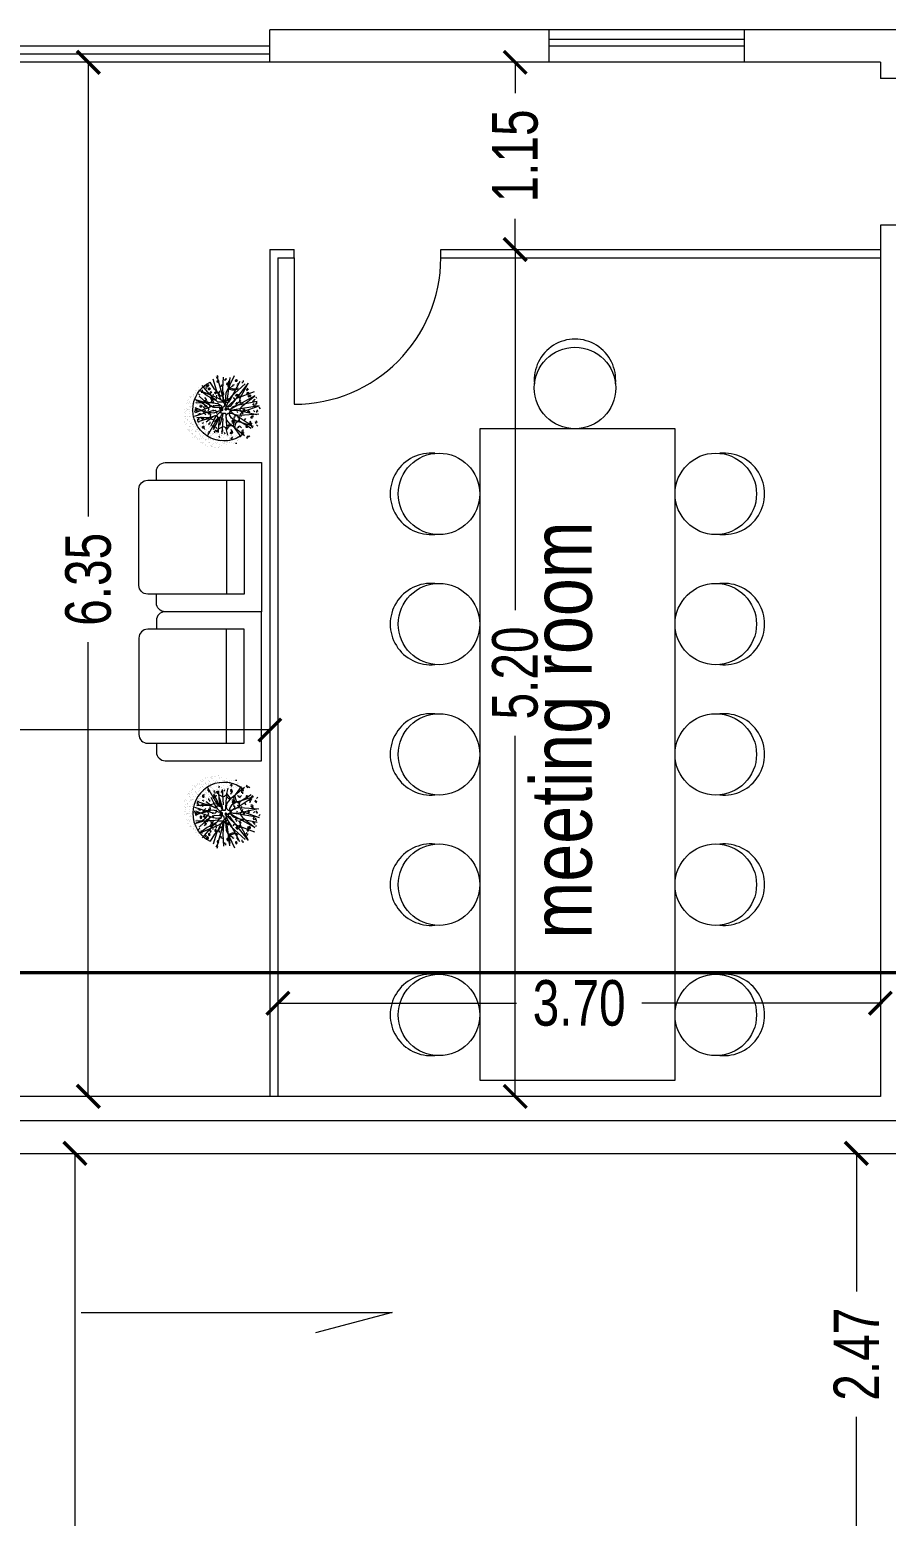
# Model space of a CAD drawing. Header units: millimetres. Extents: x -401 to 2889, y -234 to 146.
# Drawn here: x -61.37 to -56.11, y -25.44 to -16.31 of the extents above; entities that cross this region are included whole.
import ezdxf

# ---------------------------------------------------------------- set-up
doc = ezdxf.new("R2010")
doc.units = ezdxf.units.MM
doc.header["$LTSCALE"] = 3
doc.header["$MEASUREMENT"] = 0
for name, pattern in [('AXES2', [1.125, 0.75, -0.125, 0.125, -0.125]), ('CENTER', [50.8, 31.75, -6.35, 6.35, -6.35]), ('CONTINU', [0])]:
    doc.linetypes.add(name, pattern=pattern)
doc.layers.get('0').update_dxf_attribs({"color": 3, "lineweight": 9})
for name, color, linetype, lineweight in [('DIM-IN', 1, 'Continuous', 0), ('Drw - Arch - brick (0.20)', 7, 'CONTINU', 20), ('Drw - Arch - Furniture (0.05)', 31, 'Continuous', 5), ('Drw - Arch - Window (0.05)', 4, 'CONTINU', 5), ('Drw - Dimension', 1, 'CONTINU', 0), ('HATCH', 253, 'Continuous', 0), ('text', 7, 'Continuous', 0)]:
    doc.layers.add(name, color=color, linetype=linetype, lineweight=lineweight)
doc.layers.add('SCHEMATIC', color=7, linetype='Continuous')
doc.styles.add('drwazah arabic', font='ARIALUNI.TTF', dxfattribs={"width": 0.75})
doc.styles.get("Standard").update_dxf_attribs({"font": 'simplex.shx', "width": 0.8})
doc.dimstyles.new('Arch A-D 1-200m', dxfattribs={"dimscale": 2, "dimtxt": 0.14, "dimasz": 0.07, "dimexe": 0, "dimexo": 0, "dimgap": 0.05, "dimtad": 0, "dimzin": 1, "dimdsep": 46, "dimtxsty": 'drwazah arabic', "dimblk": 'ARCHTICK', "dimcen": 0, "dimse1": 1, "dimse2": 1, "dimclrd": 9, "dimclre": 9, "dimclrt": 6, "dimaunit": 2, "dimazin": 0, "dimtfac": 1, "dimtmove": 0, "dimatfit": 0, "dimldrblk": 'ARCHTICK', "dimfxl": 0.18, "dimtolj": 1, "dimtzin": 0, "dimlwd": 9, "dimlwe": 9, "dimarcsym": 2})

# ---------------------------------------------------------------- blocks, each defined once
blk = doc.blocks.new('_ArchTick')
at = {"color": 0, "linetype": 'ByBlock', "const_width": 0.15}
blk.add_lwpolyline([(-0.5, -0.5), (0.5, 0.5)], dxfattribs=at)
blk = doc.blocks.new('*D242')
at = {"layer": 'Defpoints', "color": 0, "transparency": 16777216}
for p in [(-61.0919, -23.2118), (-59.6024, -23.2118), (-60.1689, -29.6785)]:
    blk.add_point(p, dxfattribs=at)
at = {"layer": 'Drw - Dimension', "color": 9, "linetype": 'ByBlock', "lineweight": 9, "transparency": 16777216}
for p, q in [((-61.0919, -23.2118), (-61.0919, -26.0597)), ((-61.0919, -29.6785), (-61.0919, -26.8306))]:
    blk.add_line(p, q, dxfattribs=at)
at = {"layer": 'Drw - Dimension', "color": 9, "lineweight": 9, "transparency": 16777216, "xscale": 0.14, "yscale": 0.14, "zscale": 0.14}
for p, rotation in [((-61.0919, -23.2118), 90), ((-61.0919, -29.6785), 270)]:
    blk.add_blockref('_ArchTick', p, dxfattribs=dict(at, rotation=rotation))
at = {"layer": 'Drw - Dimension', "color": 6, "transparency": 16777216, "insert": (-61.0919, -26.4452), "char_height": 0.28, "attachment_point": 5, "rotation": 90, "style": 'drwazah arabic'}
blk.add_mtext('\\A1;6.47', dxfattribs=at)
blk = doc.blocks.new('*D230')
at = {"layer": 'Defpoints', "color": 0, "transparency": 16777216}
for p in [(-58.3879, -17.6618), (-57.645, -17.6618), (-57.645, -22.8618)]:
    blk.add_point(p, dxfattribs=at)
at = {"layer": 'Drw - Dimension', "color": 9, "linetype": 'ByBlock', "lineweight": 9, "transparency": 16777216}
for p, q in [((-58.3879, -17.6618), (-58.3879, -19.8763)), ((-58.3879, -22.8618), (-58.3879, -20.6473))]:
    blk.add_line(p, q, dxfattribs=at)
at = {"layer": 'Drw - Dimension', "color": 9, "lineweight": 9, "transparency": 16777216, "xscale": 0.14, "yscale": 0.14, "zscale": 0.14}
for p, rotation in [((-58.3879, -17.6618), 90), ((-58.3879, -22.8618), 270)]:
    blk.add_blockref('_ArchTick', p, dxfattribs=dict(at, rotation=rotation))
at = {"layer": 'Drw - Dimension', "color": 6, "transparency": 16777216, "insert": (-58.3879, -20.2618), "char_height": 0.28, "attachment_point": 5, "rotation": 90, "style": 'drwazah arabic'}
blk.add_mtext('\\A1;5.20', dxfattribs=at)
blk = doc.blocks.new('SOFA1')
at = {"color": 0, "linetype": 'ByBlock'}
for p, q in [((-253.9633, 58.662), (-253.9633, 58.112)), ((-253.3633, 58.712), (-253.9133, 58.712)), ((-253.3133, 58.112), (-253.3133, 58.662)), ((-253.9633, 58.612), (-254.0133, 58.612)), ((-253.2633, 58.612), (-253.3133, 58.612)), ((-254.0633, 58.562), (-254.0633, 58.012)), ((-253.2133, 58.012), (-253.2133, 58.562)), ((-253.9633, 58.212), (-253.3133, 58.212)), ((-253.9633, 58.112), (-253.3133, 58.112)), ((-254.0633, 58.012), (-253.2133, 58.012))]:
    blk.add_line(p, q, dxfattribs=at)
for centre, start, end in [((-253.9133, 58.662), 90, 180), ((-253.3633, 58.662), 360, 90), ((-254.0133, 58.562), 90, 180), ((-253.2633, 58.562), 0, 90)]:
    blk.add_arc(centre, 0.05, start, end, dxfattribs=at)
blk = doc.blocks.new('A$C13B16592')
at = {"layer": 'SCHEMATIC', "color": 251, "lineweight": 0}
for p, q in [((0.447, 3.409), (0.447, 3.409)), ((0.521, 3.419), (0.521, 3.419)), ((0.545, 3.352), (0.545, 3.352)), ((0.604, 3.372), (0.604, 3.372)), ((0.606, 3.314), (0.606, 3.314)), ((0.638, 3.434), (0.638, 3.434)), ((0.708, 3.534), (0.708, 3.534)), ((0.721, 3.472), (0.721, 3.472)), ((0.797, 3.52), (0.797, 3.52)), ((0.833, 3.459), (0.833, 3.459)), ((0.864, 3.342), (0.864, 3.342)), ((0.876, 3.712), (0.876, 3.712)), ((0.891, 3.318), (0.891, 3.318)), ((0.907, 3.469), (0.907, 3.469)), ((0.936, 3.673), (0.936, 3.673)), ((0.982, 3.662), (0.982, 3.662)), ((0.991, 3.386), (0.991, 3.386)), ((0.992, 3.353), (0.992, 3.353)), ((1.001, 3.737), (1.001, 3.737)), ((1.024, 3.485), (1.024, 3.485)), ((1.028, 3.712), (1.028, 3.712)), ((1.052, 3.315), (1.052, 3.315)), ((1.152, 3.598), (1.152, 3.598)), ((1.154, 3.535), (1.154, 3.535)), ((1.155, 3.794), (1.155, 3.794)), ((1.161, 3.874), (1.161, 3.874)), ((1.164, 3.518), (1.164, 3.518)), ((1.218, 3.51), (1.218, 3.51)), ((1.277, 3.889), (1.277, 3.889)), ((1.293, 3.52), (1.293, 3.52)), ((1.295, 3.468), (1.295, 3.468)), ((1.321, 3.443), (1.321, 3.443)), ((1.322, 3.713), (1.322, 3.713)), ((1.357, 3.667), (1.357, 3.667)), ((1.382, 3.674), (1.382, 3.674)), ((1.409, 3.535), (1.409, 3.535)), ((1.432, 3.862), (1.432, 3.862)), ((1.458, 3.838), (1.458, 3.838)), ((1.472, 3.915), (1.472, 3.915)), ((1.484, 3.894), (1.484, 3.894)), ((1.542, 3.808), (1.542, 3.808)), ((1.546, 3.925), (1.546, 3.925)), ((1.551, 3.532), (1.551, 3.532)), ((1.583, 3.724), (1.583, 3.724)), ((1.6, 3.536), (1.6, 3.536)), ((1.604, 3.561), (1.604, 3.561)), ((1.663, 3.94), (1.663, 3.94)), ((1.679, 3.571), (1.679, 3.571)), ((1.714, 3.941), (1.714, 3.941)), ((1.723, 3.665), (1.723, 3.665)), ((1.726, 3.593), (1.726, 3.593)), ((1.752, 3.569), (1.752, 3.569)), ((1.768, 3.714), (1.768, 3.714)), ((1.795, 3.586), (1.795, 3.586)), ((1.829, 3.675), (1.829, 3.675)), ((1.858, 3.965), (1.858, 3.965)), ((1.889, 3.964), (1.889, 3.964)), ((1.917, 3.813), (1.917, 3.813)), ((1.931, 3.895), (1.931, 3.895)), ((1.99, 3.612), (1.99, 3.612)), ((2.014, 3.85), (2.014, 3.85)), ((2.064, 3.622), (2.064, 3.622)), ((2.11, 3.679), (2.11, 3.679)), ((2.156, 3.719), (2.156, 3.719)), ((2.181, 3.637), (2.181, 3.637)), ((2.183, 3.695), (2.183, 3.695)), ((2.215, 3.714), (2.215, 3.714)), ((2.275, 3.676), (2.275, 3.676)), ((2.283, 3.811), (2.283, 3.811)), ((2.375, 3.663), (2.375, 3.663)), ((2.45, 3.672), (2.45, 3.672)), ((2.486, 3.684), (2.486, 3.684)), ((2.567, 3.688), (2.567, 3.688)), ((2.661, 3.715), (2.661, 3.715)), ((2.679, 3.549), (2.679, 3.549)), ((2.721, 3.677), (2.721, 3.677)), ((2.881, 3.576), (2.881, 3.576)), ((2.907, 3.552), (2.907, 3.552)), ((2.939, 3.538), (2.939, 3.538)), ((3.032, 3.437), (3.032, 3.437)), ((3.084, 3.385), (3.084, 3.385)), ((0.014, 2.61), (0.014, 2.61)), ((0.017, 2.557), (0.017, 2.557)), ((0.062, 2.673), (0.062, 2.673)), ((0.131, 2.625), (0.131, 2.625)), ((0.154, 2.952), (0.154, 2.952)), ((0.162, 2.456), (0.162, 2.456)), ((0.193, 3.004), (0.193, 3.004)), ((0.215, 2.993), (0.215, 2.993)), ((0.246, 3.097), (0.246, 3.097)), ((0.255, 2.821), (0.255, 2.821)), ((0.264, 2.545), (0.264, 2.545)), ((0.268, 3.014), (0.268, 3.014)), ((0.275, 2.954), (0.275, 2.954)), ((0.296, 2.821), (0.296, 2.821)), ((0.323, 2.797), (0.323, 2.797)), ((0.325, 2.651), (0.325, 2.651)), ((0.331, 2.634), (0.331, 2.634)), ((0.377, 3.174), (0.377, 3.174)), ((0.384, 3.029), (0.384, 3.029)), ((0.391, 2.595), (0.391, 2.595)), ((0.4, 2.661), (0.4, 2.661)), ((0.431, 3.239), (0.431, 3.239)), ((0.433, 3.216), (0.433, 3.216)), ((0.44, 2.963), (0.44, 2.963)), ((0.447, 2.683), (0.447, 2.683)), ((0.449, 2.687), (0.449, 2.687)), ((0.46, 3.192), (0.46, 3.192)), ((0.493, 2.816), (0.493, 2.816)), ((0.516, 2.676), (0.516, 2.676)), ((0.579, 3.055), (0.579, 3.055)), ((0.584, 3.078), (0.584, 3.078)), ((0.613, 3.096), (0.613, 3.096)), ((0.622, 2.82), (0.622, 2.82)), ((0.654, 3.065), (0.654, 3.065)), ((0.661, 2.993), (0.661, 2.993)), ((0.721, 2.955), (0.721, 2.955)), ((0.727, 2.947), (0.727, 2.947)), ((0.753, 2.923), (0.753, 2.923)), ((0.77, 3.08), (0.77, 3.08)), ((0.806, 3.244), (0.806, 3.244)), ((0.815, 2.968), (0.815, 2.968)), ((0.823, 3.175), (0.823, 3.175)), ((1.015, 3.203), (1.015, 3.203)), ((0, 2.274), (0, 2.274)), ((0.009, 1.867), (0.009, 1.867)), ((0.022, 2.031), (0.022, 2.031)), ((0.049, 2.007), (0.049, 2.007)), ((0.06, 2.236), (0.06, 2.236)), ((0.071, 2.397), (0.071, 2.397)), ((0.072, 2.246), (0.072, 2.246)), ((0.08, 2.121), (0.08, 2.121)), ((0.089, 1.845), (0.089, 1.845)), ((0.116, 1.915), (0.116, 1.915)), ((0.146, 2.256), (0.146, 2.256)), ((0.159, 2.426), (0.159, 2.426)), ((0.173, 1.893), (0.173, 1.893)), ((0.176, 1.877), (0.176, 1.877)), ((0.186, 2.402), (0.186, 2.402)), ((0.204, 1.893), (0.204, 1.893)), ((0.263, 2.271), (0.263, 2.271)), ((0.273, 2.269), (0.273, 2.269)), ((0.278, 2.097), (0.278, 2.097)), ((0.278, 1.902), (0.278, 1.902)), ((0.282, 1.993), (0.282, 1.993)), ((0.291, 1.717), (0.291, 1.717)), ((0.31, 2.288), (0.31, 2.288)), ((0.316, 1.762), (0.316, 1.762)), ((0.342, 1.738), (0.342, 1.738)), ((0.394, 1.738), (0.394, 1.738)), ((0.395, 1.918), (0.395, 1.918)), ((0.446, 2.275), (0.446, 2.275)), ((0.453, 2.157), (0.453, 2.157)), ((0.457, 2.297), (0.457, 2.297)), ((0.458, 2.411), (0.458, 2.411)), ((0.467, 2.135), (0.467, 2.135)), ((0.098, 1.569), (0.098, 1.569)), ((0.141, 1.513), (0.141, 1.513)), ((0.179, 1.367), (0.179, 1.367)), ((0.205, 1.343), (0.205, 1.343)), ((0.231, 1.557), (0.231, 1.557)), ((0.273, 1.16), (0.273, 1.16)), ((0.292, 1.518), (0.292, 1.518)), ((0.3, 1.441), (0.3, 1.441)), ((0.309, 1.165), (0.309, 1.165)), ((0.33, 1.229), (0.33, 1.229)), ((0.336, 1.539), (0.336, 1.539)), ((0.347, 1.198), (0.347, 1.198)), ((0.408, 1.159), (0.408, 1.159)), ((0.411, 1.549), (0.411, 1.549)), ((0.467, 1.624), (0.467, 1.624)), ((0.468, 1.185), (0.468, 1.185)), ((0.473, 1.098), (0.473, 1.098)), ((0.494, 1.306), (0.494, 1.306)), ((0.499, 1.074), (0.499, 1.074)), ((0.503, 1.03), (0.503, 1.03)), ((0.509, 1.379), (0.509, 1.379)), ((0.543, 1.195), (0.543, 1.195)), ((0.6, 0.832), (0.6, 0.832)), ((0.624, 0.96), (0.624, 0.96)), ((0.625, 1.021), (0.625, 1.021)), ((0.675, 0.842), (0.675, 0.842)), ((0.685, 0.887), (0.685, 0.887)), ((0.766, 0.829), (0.766, 0.829)), ((0.791, 0.857), (0.791, 0.857)), ((0.741, 0.662), (0.741, 0.662)), ((0.793, 0.805), (0.793, 0.805)), ((0.887, 0.759), (0.887, 0.759)), ((0.917, 0.691), (0.917, 0.691)), ((1.06, 0.56), (1.06, 0.56)), ((1.086, 0.536), (1.086, 0.536)), ((1.118, 0.529), (1.118, 0.529))]:
    blk.add_line(p, q, dxfattribs=at)
at = {"layer": 'SCHEMATIC', "color": 76, "lineweight": 0}
for p, q in [((1.257, 3.329), (1.754, 2.461)), ((1.366, 3.39), (1.366, 3.39)), ((1.438, 3.354), (1.438, 3.354)), ((1.446, 3.329), (1.446, 3.329)), ((1.498, 3.315), (1.498, 3.315)), ((1.732, 3.389), (1.732, 3.389)), ((1.877, 3.455), (1.877, 3.455)), ((1.878, 3.329), (1.919, 3.412)), ((1.884, 3.355), (1.884, 3.355)), ((1.926, 3.537), (1.926, 3.537)), ((1.935, 3.261), (1.935, 3.261)), ((1.944, 3.316), (1.944, 3.316)), ((2.019, 3.324), (2.019, 3.324)), ((2.046, 3.536), (2.046, 3.536)), ((2.046, 3.3), (2.046, 3.3)), ((2.119, 3.403), (2.119, 3.403)), ((2.196, 3.268), (2.196, 3.268)), ((2.292, 3.535), (2.292, 3.535)), ((2.307, 3.581), (2.307, 3.581)), ((2.313, 3.283), (2.313, 3.283)), ((2.33, 3.356), (2.33, 3.356)), ((2.391, 3.317), (2.391, 3.317)), ((2.45, 3.45), (2.45, 3.45)), ((2.477, 3.426), (2.477, 3.426)), ((2.493, 3.537), (2.493, 3.537)), ((2.495, 3.407), (2.495, 3.407)), ((2.508, 3.309), (2.508, 3.309)), ((2.582, 3.319), (2.582, 3.319)), ((2.601, 3.312), (2.601, 3.312)), ((2.699, 3.334), (2.699, 3.334)), ((2.777, 3.356), (2.777, 3.356)), ((2.837, 3.318), (2.837, 3.318)), ((2.861, 3.406), (2.861, 3.406)), ((2.893, 3.36), (2.893, 3.36)), ((2.968, 3.37), (2.968, 3.37)), ((3.063, 3.278), (3.063, 3.278)), ((3.49, 3.37), (3.573, 3.329)), ((0.59, 2.552), (0.59, 2.552)), ((0.608, 2.457), (0.608, 2.457)), ((0.616, 2.528), (0.616, 2.528)), ((0.631, 2.543), (0.631, 2.543)), ((0.711, 2.701), (0.711, 2.701)), ((0.72, 2.502), (0.761, 2.585)), ((0.761, 2.543), (1.092, 2.419)), ((0.777, 2.635), (0.777, 2.635)), ((0.786, 2.711), (0.786, 2.711)), ((0.824, 2.692), (0.824, 2.692)), ((0.837, 2.596), (0.837, 2.596)), ((0.878, 2.808), (0.878, 2.808)), ((0.902, 2.727), (0.902, 2.727)), ((0.939, 2.816), (0.939, 2.816)), ((0.965, 3.106), (0.965, 3.106)), ((0.968, 2.626), (1.051, 2.585)), ((1, 3.11), (1, 3.11)), ((1.009, 2.833), (1.009, 2.833)), ((1.018, 2.557), (1.018, 2.557)), ((1.021, 2.678), (1.021, 2.678)), ((1.039, 3.116), (1.039, 3.116)), ((1.047, 2.654), (1.047, 2.654)), ((1.051, 2.874), (1.092, 2.957)), ((1.055, 2.458), (1.055, 2.458)), ((1.097, 2.752), (1.097, 2.752)), ((1.107, 2.994), (1.107, 2.994)), ((1.156, 3.131), (1.156, 3.131)), ((1.158, 3.073), (1.158, 3.073)), ((1.168, 2.956), (1.168, 2.956)), ((1.171, 2.762), (1.171, 2.762)), ((1.172, 2.539), (1.172, 2.539)), ((1.173, 3.242), (1.173, 3.242)), ((1.182, 2.966), (1.182, 2.966)), ((1.184, 3.048), (1.184, 3.048)), ((1.191, 2.69), (1.191, 2.69)), ((1.223, 2.635), (1.223, 2.635)), ((1.288, 2.777), (1.288, 2.777)), ((1.309, 2.934), (1.309, 2.934)), ((1.35, 3.157), (1.35, 3.157)), ((1.375, 3.114), (1.375, 3.114)), ((1.384, 2.838), (1.384, 2.838)), ((1.385, 2.817), (1.385, 2.817)), ((1.425, 3.166), (1.425, 3.166)), ((1.541, 3.182), (1.541, 3.182)), ((1.554, 2.995), (1.554, 2.995)), ((1.56, 3.256), (1.56, 3.256)), ((1.569, 2.98), (1.569, 2.98)), ((1.588, 2.419), (1.63, 2.543)), ((1.589, 3.198), (1.589, 3.198)), ((1.615, 3.174), (1.615, 3.174)), ((1.712, 2.833), (1.754, 2.915)), ((1.716, 3.177), (1.716, 3.177)), ((1.736, 3.207), (1.736, 3.207)), ((1.741, 3.113), (1.741, 3.113)), ((1.754, 2.461), (1.878, 2.295)), ((1.811, 3.217), (1.811, 3.217)), ((1.927, 3.233), (1.927, 3.233)), ((2.071, 3.213), (2.084, 2.998)), ((2.084, 2.998), (2.126, 2.378)), ((2.122, 3.258), (2.122, 3.258)), ((2.167, 3.122), (2.208, 3.205)), ((2.539, 2.957), (2.581, 3.039)), ((2.746, 2.874), (2.829, 2.585)), ((2.829, 2.585), (2.911, 2.543)), ((2.911, 2.543), (3.035, 2.543)), ((3.035, 2.543), (2.994, 2.419)), ((3.656, 2.915), (3.035, 2.543)), ((3.035, 2.791), (3.118, 2.874)), ((3.16, 3.122), (3.242, 3.205)), ((3.284, 2.461), (3.366, 2.378)), ((3.573, 2.502), (3.614, 2.585)), ((3.697, 2.626), (3.614, 2.709)), ((3.656, 2.791), (3.738, 2.874)), ((3.945, 2.709), (4.028, 2.791)), ((0.476, 1.859), (0.476, 1.859)), ((0.479, 2.133), (0.479, 2.133)), ((0.507, 2.237), (0.507, 2.237)), ((0.532, 2.307), (0.532, 2.307)), ((0.562, 1.916), (0.562, 1.916)), ((1.181, 2.032), (0.581, 1.78)), ((0.59, 1.943), (0.59, 1.943)), ((0.596, 2.047), (1.464, 1.716)), ((0.604, 2.019), (0.604, 2.019)), ((0.628, 1.935), (0.975, 1.948)), ((0.64, 2.267), (0.64, 2.267)), ((0.649, 2.322), (0.649, 2.322)), ((0.649, 1.991), (0.649, 1.991)), ((0.658, 1.715), (0.658, 1.715)), ((0.664, 1.953), (0.664, 1.953)), ((1.34, 2.336), (0.679, 2.336)), ((0.724, 2.098), (0.724, 2.098)), ((0.747, 1.888), (0.747, 1.888)), ((0.773, 1.864), (0.773, 1.864)), ((0.781, 1.969), (0.781, 1.969)), ((0.833, 2.416), (0.833, 2.416)), ((0.84, 1.739), (0.84, 1.739)), ((0.842, 2.139), (0.842, 2.139)), ((0.843, 2.348), (0.843, 2.348)), ((0.851, 1.863), (0.851, 1.863)), ((0.884, 2.283), (0.884, 2.283)), ((0.892, 2.276), (0.892, 2.276)), ((0.898, 1.75), (0.898, 1.75)), ((0.91, 2.259), (0.91, 2.259)), ((0.918, 2.358), (0.918, 2.358)), ((0.953, 2.237), (0.953, 2.237)), ((0.971, 1.519), (1.176, 1.657)), ((0.975, 1.948), (1.215, 2.005)), ((1.009, 1.716), (1.092, 1.799)), ((1.027, 2.281), (1.027, 2.281)), ((1.034, 2.373), (1.034, 2.373)), ((1.156, 1.936), (1.05, 1.98)), ((1.092, 2.419), (1.34, 2.378)), ((1.092, 2.088), (1.175, 2.171)), ((1.257, 2.336), (1.175, 2.419)), ((1.176, 1.657), (1.325, 1.854)), ((1.602, 2.076), (1.181, 2.032)), ((1.215, 2.005), (1.424, 2.137)), ((1.34, 2.378), (1.588, 2.419)), ((1.754, 2.212), (1.34, 2.336)), ((1.34, 1.551), (1.382, 1.716)), ((1.424, 2.137), (1.415, 2.265)), ((1.464, 1.716), (1.754, 1.634)), ((1.485, 1.953), (1.685, 1.919)), ((1.508, 2.301), (1.683, 2.198)), ((1.547, 1.882), (1.588, 1.964)), ((1.868, 1.967), (1.602, 2.076)), ((1.685, 1.919), (1.774, 2.002)), ((1.774, 2.002), (1.748, 2.089)), ((1.96, 2.006), (1.754, 2.212)), ((1.754, 1.634), (2.002, 1.675)), ((1.796, 2.245), (1.802, 2.336)), ((2.012, 1.94), (1.868, 1.967)), ((1.878, 2.295), (2.002, 2.295)), ((2.084, 1.923), (1.96, 2.006)), ((2.002, 2.295), (2.043, 2.378)), ((2.002, 1.675), (2.084, 1.799)), ((2.084, 1.799), (2.084, 1.923)), ((2.333, 1.716), (2.25, 1.634)), ((2.25, 1.634), (2.25, 1.427)), ((2.498, 1.716), (2.333, 1.716)), ((2.622, 1.551), (2.498, 1.716)), ((2.581, 2.047), (2.539, 1.964)), ((2.539, 1.964), (2.539, 1.84)), ((2.539, 1.84), (2.663, 1.716)), ((2.746, 2.171), (2.581, 2.047)), ((2.663, 1.716), (2.87, 1.634)), ((3.035, 2.212), (2.746, 2.171)), ((2.87, 1.964), (2.911, 2.047)), ((2.87, 1.634), (3.986, 1.427)), ((2.994, 2.295), (2.911, 2.336)), ((2.994, 2.419), (2.994, 2.295)), ((2.994, 2.295), (3.035, 2.254)), ((4.069, 2.13), (3.035, 2.212)), ((3.16, 2.047), (3.201, 2.13)), ((3.738, 1.634), (3.821, 1.551)), ((3.78, 1.923), (3.862, 2.006)), ((3.862, 1.634), (3.78, 1.675)), ((3.897, 1.54), (3.903, 1.631)), ((4.069, 1.758), (4.152, 1.84)), ((0.485, 1.582), (0.485, 1.582)), ((0.527, 1.564), (0.527, 1.564)), ((1.051, 1.468), (0.596, 1.344)), ((0.61, 1.493), (0.61, 1.493)), ((0.616, 1.487), (1.529, 1.517)), ((0.636, 1.469), (0.636, 1.469)), ((0.637, 1.344), (0.679, 1.427)), ((0.659, 1.211), (0.659, 1.211)), ((0.667, 1.439), (0.667, 1.439)), ((0.676, 1.163), (0.676, 1.163)), ((0.678, 1.557), (0.678, 1.557)), ((0.722, 1.59), (0.722, 1.59)), ((0.738, 1.519), (0.738, 1.519)), ((0.761, 1.355), (0.761, 1.355)), ((0.761, 1.013), (0.844, 1.096)), ((0.793, 1.199), (0.793, 1.199)), ((0.796, 1.6), (0.796, 1.6)), ((1.274, 1.585), (0.802, 1.139)), ((0.854, 1.236), (0.854, 1.236)), ((0.854, 1.16), (0.854, 1.16)), ((0.86, 1.587), (0.86, 1.587)), ((0.869, 1.311), (0.869, 1.311)), ((0.878, 1.035), (0.878, 1.035)), ((1.248, 1.135), (0.883, 0.85)), ((0.903, 1.224), (0.903, 1.224)), ((0.909, 0.84), (0.909, 0.84)), ((0.928, 1.246), (0.928, 1.246)), ((0.93, 1.2), (0.93, 1.2)), ((0.938, 0.876), (1.781, 1.226)), ((1.382, 1.055), (0.968, 0.559)), ((0.986, 0.883), (0.986, 0.883)), ((1.588, 1.51), (1.051, 1.468)), ((1.092, 1.22), (1.175, 1.303)), ((1.719, 1.377), (1.248, 1.135)), ((1.257, 1.551), (1.34, 1.51)), ((1.836, 1.468), (1.382, 1.055)), ((1.479, 1.32), (1.454, 1.485)), ((1.506, 1.22), (1.588, 1.51)), ((1.547, 1.013), (1.588, 1.096)), ((1.755, 0.822), (1.569, 0.215)), ((1.754, 1.083), (1.719, 1.377)), ((1.795, 0.104), (2.084, 1.137)), ((2.002, 1.468), (1.836, 1.468)), ((2.084, 1.468), (2.002, 1.468)), ((2.126, 1.385), (2.084, 1.468)), ((2.084, 1.137), (2.126, 1.385)), ((2.084, 1.385), (2.167, 1.344)), ((2.25, 1.427), (2.291, 0.972)), ((2.291, 0.972), (2.746, 0.021)), ((3.49, 0.434), (2.622, 1.551)), ((2.663, 1.22), (2.746, 1.303)), ((2.787, 1.137), (2.87, 1.055)), ((3.201, 1.551), (3.035, 1.468)), ((3.035, 1.468), (3.035, 1.385)), ((3.035, 1.385), (3.077, 1.22)), ((3.077, 1.22), (3.49, 0.434)), ((3.467, 1.096), (3.51, 1.202)), ((3.517, 1.032), (3.561, 1.138)), ((3.725, 1.424), (3.832, 1.381)), ((3.776, 1.36), (3.882, 1.317)), ((3.904, 1.179), (3.945, 1.261)), ((3.947, 1.476), (3.954, 1.567)), ((0.97, 0.801), (0.97, 0.801)), ((1.081, 0.625), (1.081, 0.625)), ((1.193, 0.539), (1.193, 0.539)), ((1.263, 0.481), (1.263, 0.481)), ((1.653, 0.77), (1.412, 0.375)), ((3.44, 0.691), (3.483, 0.797))]:
    blk.add_line(p, q, dxfattribs=at)
at = {"layer": 'SCHEMATIC', "color": 40, "lineweight": 0}
for p, q in [((1.365, 3.433), (1.375, 3.413)), ((1.868, 3.6), (1.868, 3.577)), ((2.376, 3.283), (2.275, 2.919)), ((2.466, 3.604), (2.458, 3.573)), ((3.292, 3.322), (2.498, 2.683)), ((2.531, 3.434), (2.574, 3.541)), ((2.581, 3.37), (2.625, 3.476)), ((3.109, 3.371), (2.689, 2.799)), ((3.4, 3.358), (3.443, 3.464)), ((3.45, 3.294), (3.493, 3.4)), ((0.714, 2.409), (0.72, 2.499)), ((1.19, 2.545), (1.508, 2.301)), ((1.27, 3.176), (1.27, 3.176)), ((1.291, 3.135), (1.297, 3.225)), ((1.329, 2.622), (1.335, 2.713)), ((1.341, 3.071), (1.347, 3.161)), ((1.38, 2.558), (1.386, 2.649)), ((1.438, 2.799), (1.628, 2.42)), ((1.596, 2.968), (1.654, 2.849)), ((1.604, 2.914), (1.877, 2.367)), ((1.632, 3.057), (1.638, 3.148)), ((1.654, 2.849), (1.927, 2.303)), ((1.682, 2.993), (1.688, 3.084)), ((1.845, 2.96), (2.099, 2.809)), ((1.864, 3.129), (1.863, 2.981)), ((1.863, 2.981), (1.908, 2.559)), ((1.908, 2.559), (1.949, 2.356)), ((2.083, 2.235), (1.925, 2.757)), ((2.032, 3.049), (2.038, 3.14)), ((2.082, 2.985), (2.088, 3.075)), ((2.099, 2.809), (2.186, 2.836)), ((2.186, 2.836), (2.275, 2.919)), ((2.268, 2.226), (2.304, 2.77)), ((2.275, 2.919), (2.329, 2.803)), ((2.319, 2.458), (2.285, 2.258)), ((2.301, 2.988), (2.486, 2.757)), ((2.498, 2.683), (2.319, 2.458)), ((2.329, 2.803), (2.413, 2.714)), ((2.413, 2.714), (2.47, 2.713)), ((2.486, 2.757), (2.576, 2.751)), ((2.544, 3.087), (2.587, 3.194)), ((2.814, 2.499), (2.568, 2.351)), ((2.576, 2.751), (2.689, 2.799)), ((2.594, 3.023), (2.638, 3.13)), ((2.695, 2.622), (2.604, 2.628)), ((2.745, 2.558), (2.655, 2.564)), ((2.689, 2.799), (2.698, 2.67)), ((2.698, 2.67), (2.745, 2.558)), ((2.745, 2.558), (2.798, 2.536)), ((2.771, 2.158), (3.707, 2.764)), ((3.782, 2.816), (2.814, 2.499)), ((2.894, 2.882), (3.001, 2.838)), ((2.939, 2.46), (2.945, 2.551)), ((2.945, 2.818), (3.051, 2.774)), ((2.989, 2.396), (2.995, 2.487)), ((3.206, 3.189), (3.1, 3.232)), ((3.141, 3.029), (3.147, 3.12)), ((3.257, 3.125), (3.15, 3.168)), ((3.191, 2.965), (3.197, 3.056)), ((3.548, 2.583), (3.592, 2.69)), ((3.598, 2.519), (3.642, 2.626)), ((3.873, 2.543), (3.917, 2.65)), ((3.924, 2.479), (3.967, 2.586)), ((0.545, 2.238), (1.485, 1.953)), ((0.556, 1.946), (0.562, 2.037)), ((0.622, 1.878), (0.622, 1.878)), ((0.741, 2.414), (0.741, 2.414)), ((0.765, 2.345), (0.771, 2.435)), ((0.784, 2.088), (0.875, 2.082)), ((1.106, 2), (0.999, 2.044)), ((1.325, 1.854), (1.271, 1.971)), ((1.653, 1.776), (1.274, 1.585)), ((1.541, 1.698), (1.547, 1.789)), ((1.94, 1.768), (1.653, 1.776)), ((1.991, 2.037), (2.108, 2.091)), ((2.059, 1.827), (2.012, 1.94)), ((2.043, 2.132), (2.112, 2.072)), ((2.108, 2.091), (2.083, 2.235)), ((2.112, 2.072), (2.24, 2.082)), ((2.24, 2.082), (2.268, 2.226)), ((2.285, 2.258), (2.311, 2.171)), ((2.311, 2.171), (2.395, 2.083)), ((2.465, 1.909), (2.315, 1.846)), ((2.395, 2.083), (2.567, 2.078)), ((2.519, 1.924), (2.401, 1.812)), ((2.465, 2.176), (2.459, 2.086)), ((2.459, 2.086), (2.506, 1.973)), ((2.568, 2.351), (2.465, 2.176)), ((2.64, 1.807), (2.465, 1.909)), ((2.506, 1.973), (2.665, 1.908)), ((2.719, 1.89), (2.519, 1.924)), ((2.567, 2.078), (2.771, 2.158)), ((2.665, 1.908), (2.884, 1.911)), ((2.708, 2.275), (2.714, 2.366)), ((2.759, 2.211), (2.765, 2.302)), ((2.884, 1.911), (3.974, 2.148)), ((3.165, 2.026), (3.046, 1.889)), ((3.046, 1.889), (3.078, 1.814)), ((3.132, 2.28), (3.07, 2.11)), ((3.07, 2.11), (3.126, 2.051)), ((3.126, 2.051), (3.267, 1.961)), ((3.267, 1.961), (4.092, 1.679)), ((3.62, 2.305), (3.727, 2.262)), ((3.733, 2.353), (3.642, 2.359)), ((3.671, 2.241), (3.777, 2.198)), ((3.783, 2.288), (3.693, 2.294)), ((3.943, 1.956), (3.949, 2.047)), ((3.993, 1.892), (4, 1.983))]:
    blk.add_line(p, q, dxfattribs=at)
at = {"layer": 'SCHEMATIC', "color": 96, "lineweight": 0}
blk.add_line((2.787, 3.721), (2.877, 3.714), dxfattribs=at)
at = {"layer": 'SCHEMATIC', "color": 44, "lineweight": 0}
for p, q in [((0.606, 1.882), (0.612, 1.972)), ((0.734, 2.153), (0.824, 2.146)), ((1.05, 1.713), (1.094, 1.819)), ((1.1, 1.648), (1.144, 1.755)), ((1.591, 1.634), (1.597, 1.724)), ((1.628, 2.42), (1.738, 2.245)), ((1.683, 2.198), (1.796, 2.245)), ((1.738, 2.245), (1.906, 2.068)), ((1.906, 2.068), (1.991, 2.037)), ((1.949, 2.356), (2.043, 2.132)), ((0.651, 1.384), (0.971, 1.519)), ((0.921, 0.866), (0.927, 0.956)), ((0.971, 0.801), (0.977, 0.892)), ((1.116, 1.344), (1.16, 1.45)), ((1.167, 1.28), (1.21, 1.386)), ((1.38, 0.926), (1.423, 1.032)), ((1.388, 1.194), (1.478, 1.187)), ((1.404, 1.288), (1.495, 1.282)), ((1.43, 0.862), (1.474, 0.968)), ((1.454, 1.224), (1.545, 1.218)), ((1.529, 1.256), (1.504, 1.421)), ((1.159, 0.613), (1.202, 0.719)), ((1.209, 0.549), (1.253, 0.655)), ((1.741, 0.064), (1.784, 0.171))]:
    blk.add_line(p, q, dxfattribs=at)
at = {"layer": 'SCHEMATIC', "color": 71, "lineweight": 0}
for p, q in [((1.822, 1.552), (2.031, 1.683)), ((2.084, 1.793), (1.94, 1.768)), ((2.031, 1.683), (2.059, 1.827)), ((2.168, 1.704), (2.084, 1.793)), ((2.193, 1.56), (2.168, 1.704)), ((2.315, 1.846), (2.272, 1.74)), ((2.272, 1.74), (2.35, 1.553)), ((2.401, 1.812), (2.398, 1.698)), ((2.398, 1.698), (2.537, 1.55)), ((3.851, 1.125), (2.64, 1.807)), ((4.092, 1.679), (2.719, 1.89)), ((3.078, 1.814), (3.178, 1.68)), ((3.178, 1.68), (3.851, 1.125)), ((1.529, 1.517), (1.822, 1.552)), ((2.009, 1.162), (1.653, 0.77)), ((2.01, 1.369), (1.755, 0.822)), ((1.781, 1.226), (2.043, 1.363)), ((1.87, 0.911), (1.876, 1.002)), ((1.921, 0.847), (1.927, 0.938)), ((2.145, 0.9), (2.009, 1.162)), ((2.16, 1.432), (2.01, 1.369)), ((2.043, 1.363), (2.193, 1.56)), ((2.144, 1.343), (2.099, 0.741)), ((2.262, 1.454), (2.144, 1.343)), ((2.235, 1.463), (2.16, 1.432)), ((2.216, 1.453), (2.307, 1.446)), ((2.304, 1.404), (2.235, 1.463)), ((2.321, 1.51), (2.262, 1.454)), ((2.267, 1.388), (2.357, 1.382)), ((2.361, 1.164), (2.304, 1.404)), ((2.407, 1.479), (2.321, 1.51)), ((2.35, 1.553), (2.56, 1.156)), ((2.491, 0.117), (2.361, 1.164)), ((2.545, 1.274), (2.407, 1.479)), ((2.611, 0.825), (2.461, 0.762)), ((2.537, 1.55), (2.874, 1.253)), ((3.036, 0.341), (2.545, 1.274)), ((2.56, 1.156), (3.334, 0.467)), ((2.739, 0.835), (2.611, 0.825)), ((2.899, 0.77), (2.739, 0.835)), ((2.803, 1.523), (2.847, 1.629)), ((2.854, 1.458), (2.897, 1.565)), ((2.874, 1.253), (3.84, 0.881)), ((2.947, 1.495), (3.054, 1.451)), ((2.998, 1.431), (3.104, 1.387)), ((3.389, 0.755), (3.433, 0.861)), ((1.791, 0), (1.835, 0.106)), ((2.049, 0.59), (1.943, 0.633)), ((2.1, 0.526), (1.993, 0.569)), ((2.099, 0.741), (2.138, 0.107)), ((2.206, 0.215), (2.212, 0.306)), ((2.257, 0.151), (2.263, 0.242)), ((2.461, 0.762), (2.396, 0.603)), ((2.396, 0.603), (2.431, 0.309)), ((2.408, 0.784), (2.514, 0.741)), ((2.512, 0.698), (2.446, 0.539)), ((2.446, 0.539), (2.481, 0.245)), ((2.459, 0.72), (2.565, 0.677)), ((2.662, 0.761), (2.512, 0.698)), ((2.668, 0.585), (2.562, 0.628)), ((2.718, 0.521), (2.612, 0.564)), ((2.79, 0.771), (2.662, 0.761)), ((2.949, 0.705), (2.79, 0.771)), ((2.881, 0.498), (2.887, 0.588)), ((2.931, 0.434), (2.937, 0.524)), ((3.162, 0.351), (3.168, 0.442)), ((3.213, 0.287), (3.219, 0.378))]:
    blk.add_line(p, q, dxfattribs=at)
at = {"layer": 'SCHEMATIC', "color": 251, "lineweight": 0}
blk.add_arc((2.152, 1.903), 1.698, 50.05418, 244.17546, dxfattribs=at)
at = {"layer": 'SCHEMATIC', "color": 40, "lineweight": 0}
for centre, start, end in [((1.023, 2.858), 22.73979, 202.73979), ((1.023, 2.858), 202.73979, 22.73979), ((1.586, 2.8), 22.73979, 202.73979), ((1.586, 2.8), 202.73979, 22.73979), ((1.75, 2.499), 22.73979, 202.73979), ((1.75, 2.499), 202.73979, 22.73979), ((1.799, 3.07), 22.73979, 202.73979), ((1.799, 3.07), 202.73979, 22.73979), ((2.566, 3.176), 22.73979, 202.73979), ((2.566, 3.176), 202.73979, 22.73979), ((2.656, 2.515), 22.73979, 202.73979), ((2.656, 2.515), 202.73979, 22.73979), ((3.415, 2.833), 22.73979, 202.73979), ((3.415, 2.833), 202.73979, 22.73979), ((0.639, 1.887), 22.73979, 202.73979), ((0.639, 1.887), 202.73979, 22.73979), ((0.892, 1.707), 22.73979, 202.73979), ((0.892, 1.707), 202.73979, 22.73979), ((0.99, 2.368), 22.73979, 202.73979), ((0.99, 2.368), 202.73979, 22.73979), ((1.35, 2.091), 22.73979, 202.73979), ((1.35, 2.091), 202.73979, 22.73979), ((1.97, 1.838), 22.73979, 202.73979), ((1.97, 1.838), 202.73979, 22.73979), ((2.264, 1.878), 22.73979, 202.73979), ((2.264, 1.878), 202.73979, 22.73979), ((3.244, 1.927), 22.73979, 202.73979), ((3.244, 1.927), 202.73979, 22.73979), ((3.505, 2.017), 22.73979, 202.73979), ((3.505, 2.017), 202.73979, 22.73979), ((1.219, 1.519), 22.73979, 202.73979), ((1.219, 1.519), 202.73979, 22.73979), ((1.701, 0.973), 22.73979, 202.73979), ((1.701, 0.973), 202.73979, 22.73979), ((2.093, 1.054), 22.73979, 202.73979), ((2.093, 1.054), 202.73979, 22.73979), ((2.411, 1.348), 22.73979, 202.73979), ((2.411, 1.348), 202.73979, 22.73979), ((2.885, 1.111), 22.73979, 202.73979), ((2.885, 1.111), 202.73979, 22.73979), ((3.032, 1.209), 22.73979, 202.73979), ((3.032, 1.209), 202.73979, 22.73979), ((3.464, 0.997), 22.73979, 202.73979), ((3.464, 0.997), 202.73979, 22.73979), ((3.57, 1.152), 22.73979, 202.73979), ((3.57, 1.152), 202.73979, 22.73979), ((1.268, 0.581), 22.73979, 202.73979), ((1.268, 0.581), 202.73979, 22.73979), ((1.35, 0.761), 22.73979, 202.73979), ((1.35, 0.761), 202.73979, 22.73979), ((1.831, 0.353), 22.73979, 202.73979), ((1.831, 0.353), 202.73979, 22.73979), ((2.362, 0.483), 22.73979, 202.73979), ((2.362, 0.483), 202.73979, 22.73979), ((2.836, 0.304), 22.73979, 202.73979), ((2.836, 0.304), 202.73979, 22.73979)]:
    blk.add_arc(centre, 0.0396, start, end, dxfattribs=at)
at = {"layer": 'SCHEMATIC', "color": 76, "lineweight": 0}
for centre, start, end in [((1.034, 2.826), 0, 180), ((1.034, 2.826), 180, 0), ((1.597, 2.769), 0, 180), ((1.597, 2.769), 180, 0), ((1.761, 2.467), 0, 180), ((1.761, 2.467), 180, 0), ((1.81, 3.038), 0, 180), ((1.81, 3.038), 180, 0), ((2.577, 3.144), 0, 180), ((2.577, 3.144), 180, 0), ((2.667, 2.483), 0, 180), ((2.667, 2.483), 180, 0), ((3.426, 2.801), 0, 180), ((3.426, 2.801), 180, 0), ((0.65, 1.855), 0, 180), ((0.65, 1.855), 180, 0), ((0.903, 1.675), 0, 180), ((0.903, 1.675), 180, 0), ((1.001, 2.336), 0, 180), ((1.001, 2.336), 180, 0), ((1.361, 2.059), 0, 180), ((1.361, 2.059), 180, 0), ((1.981, 1.806), 0, 180), ((1.981, 1.806), 180, 0), ((2.275, 1.846), 0, 180), ((2.275, 1.846), 180, 0), ((3.255, 1.895), 0, 180), ((3.255, 1.895), 180, 0), ((3.516, 1.985), 0, 180), ((3.516, 1.985), 180, 0), ((1.23, 1.487), 0, 180), ((1.23, 1.487), 180, 0), ((1.712, 0.941), 0, 180), ((1.712, 0.941), 180, 0), ((2.104, 1.022), 0, 180), ((2.104, 1.022), 180, 0), ((2.422, 1.316), 0, 180), ((2.422, 1.316), 180, 0), ((2.895, 1.079), 0, 180), ((2.895, 1.079), 180, 0), ((3.042, 1.177), 0, 180), ((3.042, 1.177), 180, 0), ((3.475, 0.965), 0, 180), ((3.475, 0.965), 180, 0), ((3.581, 1.12), 0, 180), ((3.581, 1.12), 180, 0), ((1.279, 0.549), 0, 180), ((1.279, 0.549), 180, 0), ((1.361, 0.729), 0, 180), ((1.361, 0.729), 180, 0), ((1.842, 0.321), 0, 180), ((1.842, 0.321), 180, 0), ((2.373, 0.451), 0, 180), ((2.373, 0.451), 180, 0), ((2.846, 0.272), 0, 180), ((2.846, 0.272), 180, 0)]:
    blk.add_arc(centre, 0.0403, start, end, dxfattribs=at)
blk = doc.blocks.new('*D249')
at = {"layer": 'Defpoints', "color": 0, "transparency": 16777216}
for p in [(-59.845, -22.2898), (-59.845, -22.8618), (-56.145, -22.8618)]:
    blk.add_point(p, dxfattribs=at)
at = {"layer": 'DIM-IN', "color": 9, "linetype": 'ByBlock', "lineweight": 9, "transparency": 16777216}
for p, q in [((-59.845, -22.2898), (-58.3805, -22.2898)), ((-56.145, -22.2898), (-57.6095, -22.2898))]:
    blk.add_line(p, q, dxfattribs=at)
at = {"layer": 'DIM-IN', "color": 9, "lineweight": 9, "transparency": 16777216, "xscale": 0.14, "yscale": 0.14, "zscale": 0.14, "rotation": 180}
blk.add_blockref('_ArchTick', (-59.845, -22.2898), dxfattribs=at)
at = {"layer": 'DIM-IN', "color": 9, "lineweight": 9, "transparency": 16777216, "xscale": 0.14, "yscale": 0.14, "zscale": 0.14}
blk.add_blockref('_ArchTick', (-56.145, -22.2898), dxfattribs=at)
at = {"layer": 'DIM-IN', "color": 6, "transparency": 16777216, "insert": (-57.995, -22.2898), "char_height": 0.28, "attachment_point": 5, "style": 'drwazah arabic'}
blk.add_mtext('\\A1;3.70', dxfattribs=at)
blk = doc.blocks.new('*D250')
at = {"layer": 'Defpoints', "color": 0, "transparency": 16777216}
for p in [(-65.4326, -20.6118), (-65.4326, -21.0024), (-59.895, -22.8618)]:
    blk.add_point(p, dxfattribs=at)
at = {"layer": 'DIM-IN', "color": 9, "linetype": 'ByBlock', "lineweight": 9, "transparency": 16777216}
for p, q in [((-65.4326, -20.6118), (-63.0493, -20.6118)), ((-59.895, -20.6118), (-62.2783, -20.6118))]:
    blk.add_line(p, q, dxfattribs=at)
at = {"layer": 'DIM-IN', "color": 9, "lineweight": 9, "transparency": 16777216, "xscale": 0.14, "yscale": 0.14, "zscale": 0.14, "rotation": 180}
blk.add_blockref('_ArchTick', (-65.4326, -20.6118), dxfattribs=at)
at = {"layer": 'DIM-IN', "color": 9, "lineweight": 9, "transparency": 16777216, "xscale": 0.14, "yscale": 0.14, "zscale": 0.14}
blk.add_blockref('_ArchTick', (-59.895, -20.6118), dxfattribs=at)
at = {"layer": 'DIM-IN', "color": 6, "transparency": 16777216, "insert": (-62.6638, -20.6118), "char_height": 0.28, "attachment_point": 5, "style": 'drwazah arabic'}
blk.add_mtext('\\A1;5.54', dxfattribs=at)
blk = doc.blocks.new('*D251')
at = {"layer": 'Defpoints', "color": 0, "transparency": 16777216}
for p in [(-61.0097, -16.5118), (-59.895, -16.5118), (-59.895, -22.8618)]:
    blk.add_point(p, dxfattribs=at)
at = {"layer": 'DIM-IN', "color": 9, "linetype": 'ByBlock', "lineweight": 9, "transparency": 16777216}
for p, q in [((-61.0097, -16.5118), (-61.0097, -19.3013)), ((-61.0097, -22.8618), (-61.0097, -20.0723))]:
    blk.add_line(p, q, dxfattribs=at)
at = {"layer": 'DIM-IN', "color": 9, "lineweight": 9, "transparency": 16777216, "xscale": 0.14, "yscale": 0.14, "zscale": 0.14}
for p, rotation in [((-61.0097, -16.5118), 90), ((-61.0097, -22.8618), 270)]:
    blk.add_blockref('_ArchTick', p, dxfattribs=dict(at, rotation=rotation))
at = {"layer": 'DIM-IN', "color": 6, "transparency": 16777216, "insert": (-61.0097, -19.6868), "char_height": 0.28, "attachment_point": 5, "rotation": 90, "style": 'drwazah arabic'}
blk.add_mtext('\\A1;6.35', dxfattribs=at)
blk = doc.blocks.new('*D255')
at = {"layer": 'Defpoints', "color": 0, "transparency": 16777216}
for p in [(-58.3879, -16.5118), (-56.145, -16.5118), (-56.145, -17.6618)]:
    blk.add_point(p, dxfattribs=at)
at = {"layer": 'DIM-IN', "color": 9, "linetype": 'ByBlock', "lineweight": 9, "transparency": 16777216}
for p, q in [((-58.3879, -16.5118), (-58.3879, -16.7013)), ((-58.3879, -17.6618), (-58.3879, -17.4723))]:
    blk.add_line(p, q, dxfattribs=at)
at = {"layer": 'DIM-IN', "color": 9, "lineweight": 9, "transparency": 16777216, "xscale": 0.14, "yscale": 0.14, "zscale": 0.14}
for p, rotation in [((-58.3879, -16.5118), 90), ((-58.3879, -17.6618), 270)]:
    blk.add_blockref('_ArchTick', p, dxfattribs=dict(at, rotation=rotation))
at = {"layer": 'DIM-IN', "color": 6, "transparency": 16777216, "insert": (-58.3879, -17.0868), "char_height": 0.28, "attachment_point": 5, "rotation": 90, "style": 'drwazah arabic'}
blk.add_mtext('\\A1;1.15', dxfattribs=at)
blk = doc.blocks.new('*D258')
at = {"layer": 'Defpoints', "color": 0, "transparency": 16777216}
for p in [(-56.2924, -23.2118), (-54.795, -23.2118), (-54.795, -25.6785)]:
    blk.add_point(p, dxfattribs=at)
at = {"layer": 'DIM-IN', "color": 9, "linetype": 'ByBlock', "lineweight": 9, "transparency": 16777216}
for p, q in [((-56.2924, -23.2118), (-56.2924, -24.0597)), ((-56.2924, -25.6785), (-56.2924, -24.8306))]:
    blk.add_line(p, q, dxfattribs=at)
at = {"layer": 'DIM-IN', "color": 9, "lineweight": 9, "transparency": 16777216, "xscale": 0.14, "yscale": 0.14, "zscale": 0.14}
for p, rotation in [((-56.2924, -23.2118), 90), ((-56.2924, -25.6785), 270)]:
    blk.add_blockref('_ArchTick', p, dxfattribs=dict(at, rotation=rotation))
at = {"layer": 'DIM-IN', "color": 6, "transparency": 16777216, "insert": (-56.2924, -24.4452), "char_height": 0.28, "attachment_point": 5, "rotation": 90, "style": 'drwazah arabic'}
blk.add_mtext('\\A1;2.47', dxfattribs=at)

msp = doc.modelspace()

# ---------------------------------------------------------------- linework, layer by layer
at = {"linetype": 'AXES2'}
for p, q in [((-61.0531, -24.189), (-59.1443, -24.189)), ((-59.1443, -24.189), (-59.6139, -24.3149))]:
    msp.add_line(p, q, dxfattribs=at)
at = {"color": 6, "linetype": 'CENTER', "ltscale": 0.01, "const_width": 0.02}
msp.add_lwpolyline([(-50.4056, -22.102), (-51.0355, -22.102), (-50.6793, -22.102), (-82.3959, -22.102), (-82.3959, -21.4646)], dxfattribs=at)
at = {"layer": 'Drw - Arch - brick (0.20)'}
for p, q in [((-51.295, -16.3118), (-59.895, -16.3118)), ((-59.895, -16.5118), (-59.895, -16.3118)), ((-58.1816, -16.3118), (-58.1816, -16.5118)), ((-56.9816, -16.3118), (-56.9816, -16.5118)), ((-56.145, -16.5118), (-59.895, -16.5118)), ((-56.145, -16.5118), (-56.145, -16.6118)), ((-55.995, -16.6118), (-56.145, -16.6118)), ((-56.145, -17.5118), (-56.145, -22.8618)), ((-56.145, -22.8618), (-73.045, -22.8618)), ((-51.295, -23.0118), (-81.295, -23.0118))]:
    msp.add_line(p, q, dxfattribs=at)
msp.add_lwpolyline([(-81.295, -33.8746), (-81.295, -42.5718), (-81.095, -42.5718), (-81.095, -23.2118), (-55.195, -23.2118)], dxfattribs=at)
at = {"layer": 'Drw - Arch - Furniture (0.05)', "linetype": 'ByBlock'}
for points in [[(-57.4057, -19.5618), (-57.4057, -18.7618), (-58.6057, -18.7618), (-58.6057, -19.5618)], [(-58.6057, -19.5618), (-58.6057, -20.3618)], [(-57.4057, -20.3618), (-57.4057, -19.5618)], [(-58.6057, -20.3618), (-58.6057, -21.1618)], [(-57.4057, -21.1618), (-57.4057, -20.3618)], [(-58.6057, -21.1618), (-58.6057, -21.9618)], [(-57.4057, -21.9618), (-57.4057, -21.1618)], [(-58.6057, -21.9618), (-58.6057, -22.7618), (-57.4057, -22.7618), (-57.4057, -21.9618)]]:
    msp.add_lwpolyline(points, dxfattribs=at)
for centre in [(-58.0206, -18.5118), (-58.8557, -19.1618), (-57.1557, -19.1618), (-58.8557, -19.9618), (-57.1557, -19.9618), (-58.8557, -20.7618), (-57.1557, -20.7618), (-58.8557, -21.5618), (-57.1557, -21.5618), (-58.8557, -22.3618), (-57.1557, -22.3618)]:
    msp.add_circle(centre, 0.25, dxfattribs=at)
for centre, start, end in [((-58.0206, -18.4618), 354.26083, 185.73917), ((-58.9057, -19.1618), 84.26083, 275.73917), ((-57.1057, -19.1618), 264.26083, 95.73917), ((-58.9057, -19.9618), 84.26083, 275.73917), ((-57.1057, -19.9618), 264.26083, 95.73917), ((-58.9057, -20.7618), 84.26083, 275.73917), ((-57.1057, -20.7618), 264.26083, 95.73917), ((-58.9057, -21.5618), 84.26083, 275.73917), ((-57.1057, -21.5618), 264.26083, 95.73917), ((-58.9057, -22.3618), 84.26083, 275.73917), ((-57.1057, -22.3618), 264.26083, 95.73917)]:
    msp.add_arc(centre, 0.25, start, end, dxfattribs=at)
at = {"layer": 'Drw - Arch - Window (0.05)'}
for p, q in [((-56.9816, -16.3118), (-58.1816, -16.3118)), ((-59.895, -16.4118), (-61.795, -16.4118)), ((-56.9816, -16.3715), (-58.1816, -16.3715)), ((-56.9816, -16.4118), (-58.1816, -16.4118)), ((-59.895, -16.4618), (-61.795, -16.4618)), ((-59.895, -16.5118), (-61.795, -16.5118)), ((-56.9816, -16.5118), (-58.1816, -16.5118)), ((-55.995, -17.5118), (-56.145, -17.5118)), ((-59.895, -17.6618), (-59.895, -22.8618)), ((-59.895, -17.6618), (-59.745, -17.6618)), ((-59.745, -17.7118), (-59.745, -17.6618)), ((-58.845, -17.6618), (-56.145, -17.6618)), ((-58.845, -17.7118), (-58.845, -17.6618)), ((-59.845, -17.7118), (-59.845, -22.8618)), ((-59.845, -17.7118), (-59.745, -17.7118)), ((-59.745, -17.7118), (-59.745, -18.6118)), ((-58.845, -17.7118), (-56.145, -17.7118))]:
    msp.add_line(p, q, dxfattribs=at)
msp.add_arc((-59.745, -17.7118), 0.9, 270, 0, dxfattribs=at)

# ---------------------------------------------------------------- block references
at = {"layer": 'Drw - Arch - Furniture (0.05)', "linetype": 'ByBlock', "yscale": 1.076923076923115, "zscale": 1.076923076923115}
for p, xscale, rotation in [((2.5294, -292.5769), -1.076923076923115, 90), ((2.5294, 252.8056), 1.076923076923115, 89.99999999999999)]:
    msp.add_blockref('SOFA1', p, dxfattribs=dict(at, xscale=xscale, rotation=rotation))
at = {"layer": 'HATCH', "xscale": -0.112, "yscale": 0.112, "zscale": 0.112, "rotation": 180}
msp.add_blockref('A$C13B16592', (-60.4189, -18.4337), dxfattribs=at)
at = {"layer": 'HATCH', "xscale": 0.112, "yscale": 0.112, "zscale": 0.112}
msp.add_blockref('A$C13B16592', (-60.4189, -21.337), dxfattribs=at)

# ---------------------------------------------------------------- texts
at = {"layer": 'text', "insert": (-58.2928, -21.8929), "char_height": 0.375, "attachment_point": 1, "rotation": 90}
msp.add_mtext_dynamic_manual_height_columns('{\\fArial|b0|i0|c0|p34;meeting room}', width=3.068515, gutter_width=12.5, heights=[0], dxfattribs=at)

# ---------------------------------------------------------------- dimensions: what is measured, and where the dimension line sits
at = {"layer": 'DIM-IN'}
for base, p1, p2, picture, middle in [((-61.0097, -16.5118), (-59.895, -22.8618), (-59.895, -16.5118), '*D251', (-61.0097, -19.6868)), ((-58.3879, -16.5118), (-56.145, -17.6618), (-56.145, -16.5118), '*D255', (-58.3879, -17.0868)), ((-56.2924, -23.2118), (-54.795, -25.6785), (-54.795, -23.2118), '*D258', (-56.2924, -24.4452))]:
    dim = msp.add_linear_dim(base=base, p1=p1, p2=p2, angle=90, dimstyle='Arch A-D 1-200m', dxfattribs=at)
    dim.commit()
    dim.dimension.update_dxf_attribs({"geometry": picture, "text_midpoint": middle})
for base, p1, p2, picture, middle in [((-65.4326, -20.6118), (-59.895, -22.8618), (-65.4326, -21.0024), '*D250', (-62.6638, -20.6118)), ((-59.845, -22.2898), (-56.145, -22.8618), (-59.845, -22.8618), '*D249', (-57.995, -22.2898))]:
    dim = msp.add_linear_dim(base=base, p1=p1, p2=p2, dimstyle='Arch A-D 1-200m', dxfattribs=at)
    dim.commit()
    dim.dimension.update_dxf_attribs({"geometry": picture, "text_midpoint": middle})
at = {"layer": 'Drw - Dimension'}
for base, p1, p2, picture, middle in [((-58.3879, -17.6618), (-57.645, -22.8618), (-57.645, -17.6618), '*D230', (-58.3879, -20.2618)), ((-61.0919, -23.2118), (-60.1689, -29.6785), (-59.6024, -23.2118), '*D242', (-61.0919, -26.4452))]:
    dim = msp.add_linear_dim(base=base, p1=p1, p2=p2, angle=90, dimstyle='Arch A-D 1-200m', dxfattribs=at)
    dim.commit()
    dim.dimension.update_dxf_attribs({"geometry": picture, "text_midpoint": middle})

doc.saveas('drawing.dxf')
